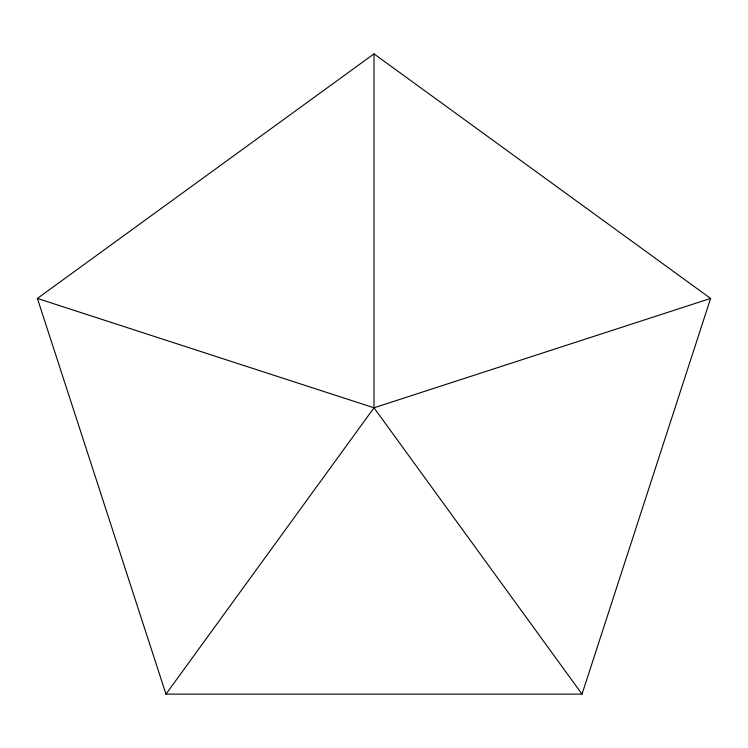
<?xml version="1.0" encoding="UTF-8"?>
<svg xmlns="http://www.w3.org/2000/svg" width="748" height="748" viewBox="0 0 748 748"><rect width="100%" height="100%" fill="white"/><g stroke="black" fill="none" stroke-linecap="round" stroke-linejoin="round"><path stroke-width="1.12" d="M582.028 694.125L710.6 298.433L374 53.875L37.4 298.433L165.972 694.125L582.028 694.125L374 407.8L374 53.875M165.972 694.125L374 407.8L710.6 298.433M37.4 298.433L374 407.8"/></g></svg>
